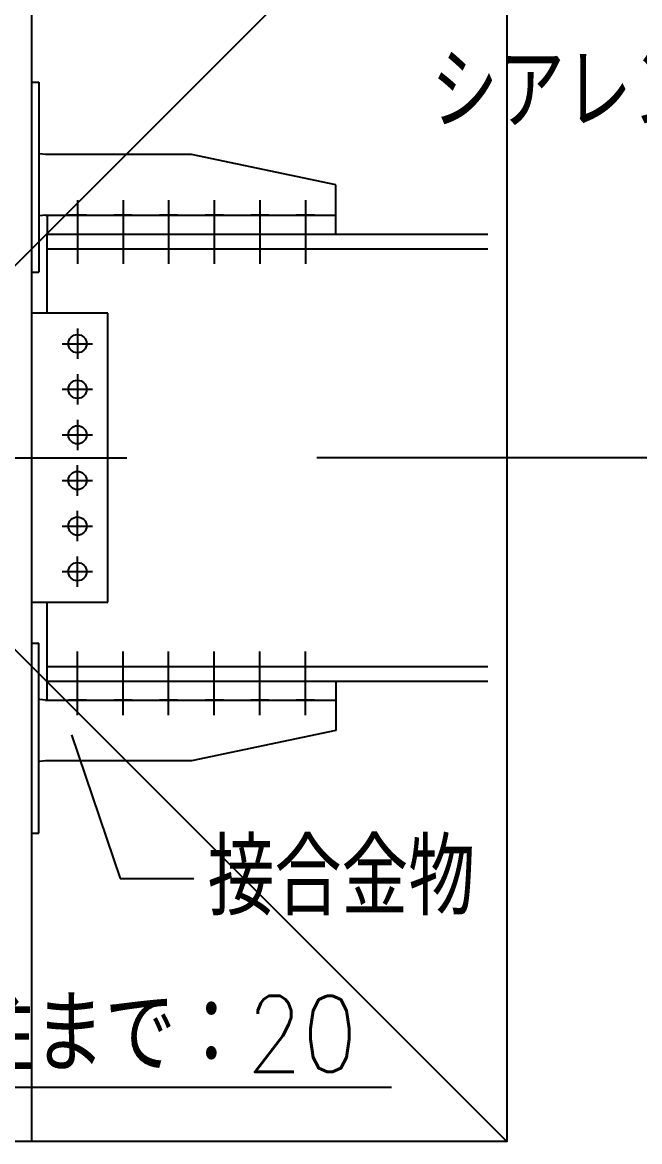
# Model space of a CAD drawing. Extents: x -668440 to 1010955, y -1678500 to 210463.
# Drawn here: x -625384 to -617260, y -741653 to -726925 of the extents above; entities that cross this region are included whole.
import ezdxf
from ezdxf.enums import TextEntityAlignment as Align

# ---------------------------------------------------------------- set-up
doc = ezdxf.new("R2010")
doc.units = 0
doc.header["$MEASUREMENT"] = 0
doc.linetypes.add('CENTER', pattern=[2, 1.25, -0.25, 0.25, -0.25])
doc.layers.get('0').update_dxf_attribs({"color": 3, "linetype": 'CONTINUOUS'})
doc.layers.get('Defpoints').update_dxf_attribs({"color": 251, "linetype": 'CONTINUOUS'})
for name, color, linetype in [('Sプレート', 1, 'CONTINUOUS'), ('Sプレート文字', 1, 'CONTINUOUS'), ('Sボルト', 2, 'CONTINUOUS'), ('S大梁', 4, 'CONTINUOUS'), ('S柱', 4, 'CONTINUOUS'), ('S金物', 6, 'CONTINUOUS'), ('寸法', 3, 'CONTINUOUS'), ('注記', 3, 'CONTINUOUS'), ('通り芯', 3, 'CENTER')]:
    doc.layers.add(name, color=color, linetype=linetype)
doc.styles.add('DRACAD', font='txt', dxfattribs={"width": 0.85, "bigfont": 'extfont2'})
doc.dimstyles.new('MYDIM', dxfattribs={"dimtxt": 120, "dimasz": 20, "dimexe": 1.25, "dimexo": 50, "dimgap": 50, "dimtad": 1, "dimdec": 4, "dimdsep": 46, "dimtxsty": 'DRACAD', "dimblk": 'ORIGIN', "dimcen": 2.5, "dimadec": 0, "dimazin": 0, "dimtfac": 1, "dimtdec": 4, "dimtmove": 0, "dimatfit": 3, "dimfxl": 1, "dimtolj": 1, "dimtzin": 0, "dimarcsym": 0})

# ---------------------------------------------------------------- blocks, each defined once
blk = doc.blocks.new('_ORIGIN')
at = {"color": 0, "linetype": 'ByBlock', "lineweight": -2}
blk.add_line((0, 0), (-1, 0), dxfattribs=at)
blk.add_circle((0, 0), 0.5, dxfattribs=at)
blk = doc.blocks.new('*D10613')
at = {"layer": 'Defpoints', "color": 0}
for p in [(-230165.8, -378209), (-230145.8, -378409), (-230145.8, -378718.3)]:
    blk.add_point(p, dxfattribs=at)
at = {"layer": '寸法', "color": 0, "lineweight": -2}
for p, q in [((-230165.8, -378259), (-230165.8, -378719.6)), ((-230145.8, -378459), (-230145.8, -378719.6)), ((-230185.8, -378718.3), (-230205.8, -378718.3)), ((-230165.8, -378718.3), (-230145.8, -378718.3)), ((-230125.8, -378718.3), (-229122.3, -378718.3))]:
    blk.add_line(p, q, dxfattribs=at)
at = {"layer": '寸法', "color": 0, "linetype": 'ByBlock', "lineweight": -2, "xscale": 20, "yscale": 20, "zscale": 20}
blk.add_blockref('_ORIGIN', (-230165.8, -378718.3), dxfattribs=at)
at = {"layer": '寸法', "color": 0, "linetype": 'ByBlock', "lineweight": -2, "xscale": 20, "yscale": 20, "zscale": 20, "rotation": 180}
blk.add_blockref('_ORIGIN', (-230145.8, -378718.3), dxfattribs=at)
at = {"layer": '寸法', "color": 0, "insert": (-229614, -378648.3), "char_height": 100, "attachment_point": 5, "style": 'DRACAD'}
blk.add_mtext('\\A1;\\A1;梁端から柱まで：20', dxfattribs=at)
blk = doc.blocks.new('剛接合部C1Y')
at = {"layer": 'Defpoints'}
for p, q in [((-230770.77238, -376990), (-228970.77238, -378790)), ((-228970.77238, -376990), (-230770.77238, -378790)), ((-230270.77238, -377890), (-229470.77238, -377890))]:
    blk.add_line(p, q, dxfattribs=at)
blk.add_lwpolyline([(-230770.77238, -378790), (-230770.77238, -376990), (-228970.77238, -376990), (-228970.77238, -378790)], close=True, dxfattribs=at)
at = {"layer": 'Sプレート'}
for p, q in [((-229595.77238, -377396), (-229586.77238, -377396)), ((-229586.77238, -377396), (-229586.77238, -377646)), ((-229585.77238, -377490.137), (-229586.77238, -377489.94432)), ((-229585.77238, -377490.137), (-229586.77238, -377489.94432)), ((-229585.77238, -377571.863), (-229586.77238, -377572.05568)), ((-229585.77238, -377571.863), (-229586.77238, -377572.05568)), ((-229595.77238, -377646), (-229586.77238, -377646)), ((-229495.77238, -377700, -20), (-229595.77238, -377700, -20)), ((-229495.77238, -378080), (-229495.77238, -377700)), ((-229595.77238, -378080), (-229495.77238, -378080)), ((-229595.77238, -378134), (-229586.77238, -378134)), ((-229586.77238, -378384), (-229586.77238, -378134)), ((-229585.77238, -378208.137), (-229586.77238, -378207.94432)), ((-229585.77238, -378289.863), (-229586.77238, -378290.05568)), ((-229595.77238, -378384), (-229586.77238, -378384))]:
    blk.add_line(p, q, dxfattribs=at)
for centre in [(-229535.77238, -377740), (-229535.77238, -377800), (-229535.77238, -377860), (-229535.77238, -377920), (-229535.77238, -377980), (-229535.77238, -378040)]:
    blk.add_circle(centre, 12, dxfattribs=at)
at = {"layer": 'Sプレート文字'}
for p, q in [((-229543.48026, -378254.90878), (-229479.69276, -378443.65764)), ((-229479.69276, -378443.65764), (-229382.39989, -378443.9633))]:
    blk.add_line(p, q, dxfattribs=at)
at = {"layer": 'Sボルト'}
for p, q in [((-229535.77238, -377551), (-229535.77238, -377635)), ((-229475.77238, -377551), (-229475.77238, -377635)), ((-229415.77238, -377551), (-229415.77238, -377635)), ((-229355.77238, -377551), (-229355.77238, -377635)), ((-229295.77238, -377551), (-229295.77238, -377635)), ((-229235.77238, -377551), (-229235.77238, -377635)), ((-229535.77238, -377720, -20), (-229535.77238, -377760, -20)), ((-229555.77238, -377740, -20), (-229515.77238, -377740, -20)), ((-229535.77238, -377740, 20), (-229535.77238, -377740, -60)), ((-229535.77238, -377755, 20), (-229535.77238, -377755, -60)), ((-229535.77238, -377780, -20), (-229535.77238, -377820, -20)), ((-229555.77238, -377800, -20), (-229515.77238, -377800, -20)), ((-229535.77238, -377800, 20), (-229535.77238, -377800, -60)), ((-229535.77238, -377840, -20), (-229535.77238, -377880, -20)), ((-229555.77238, -377860, -20), (-229515.77238, -377860, -20)), ((-229535.77238, -377860, 20), (-229535.77238, -377860, -60)), ((-229535.77238, -377940, -20), (-229535.77238, -377900, -20)), ((-229555.77238, -377920, -20), (-229515.77238, -377920, -20)), ((-229535.77238, -377920, 20), (-229535.77238, -377920, -60)), ((-229535.77238, -377935, 20), (-229535.77238, -377935, -40)), ((-229535.77238, -378000, -20), (-229535.77238, -377960, -20)), ((-229555.77238, -377980, -20), (-229515.77238, -377980, -20)), ((-229535.77238, -377980, 20), (-229535.77238, -377980, -60)), ((-229535.77238, -378060, -20), (-229535.77238, -378020, -20)), ((-229535.77238, -378025, 20), (-229535.77238, -378025, -60)), ((-229555.77238, -378040, -20), (-229515.77238, -378040, -20)), ((-229535.77238, -378040, 20), (-229535.77238, -378040, -60)), ((-229535.77238, -378229), (-229535.77238, -378145)), ((-229475.77238, -378229), (-229475.77238, -378145)), ((-229415.77238, -378229), (-229415.77238, -378145)), ((-229355.77238, -378229), (-229355.77238, -378145)), ((-229295.77238, -378229), (-229295.77238, -378145)), ((-229235.77238, -378229), (-229235.77238, -378145))]:
    blk.add_line(p, q, dxfattribs=at)
at = {"layer": 'S大梁'}
for p, q in [((-229575.77238, -377596), (-228995.77238, -377596)), ((-229575.77238, -377700), (-229575.77238, -377596)), ((-229575.77238, -377615), (-228995.77238, -377615)), ((-229575.77238, -378184), (-229575.77238, -378080)), ((-229575.77238, -378165), (-228995.77238, -378165)), ((-229575.77238, -378184), (-228995.77238, -378184))]:
    blk.add_line(p, q, dxfattribs=at)
at = {"layer": 'S柱'}
blk.add_line((-229595.77238, -378790), (-229595.77238, -376990), dxfattribs=at)
at = {"layer": 'S金物'}
for p, q in [((-229577.77238, -377491), (-229585.77238, -377490.137)), ((-229385.77238, -377491), (-229577.77238, -377491)), ((-229195.77238, -377531), (-229385.77238, -377491)), ((-229195.77238, -377596), (-229195.77238, -377531)), ((-229577.77238, -377571), (-229585.77238, -377571.863)), ((-229577.77238, -377571), (-229195.77238, -377571)), ((-229575.77238, -377571), (-229575.77238, -377596)), ((-229575.77238, -378209), (-229575.77238, -378184)), ((-229195.77238, -378184), (-229195.77238, -378249)), ((-229577.77238, -378209), (-229585.77238, -378208.137)), ((-229577.77238, -378209), (-229195.77238, -378209)), ((-229195.77238, -378249), (-229385.77238, -378289)), ((-229577.77238, -378289), (-229585.77238, -378289.863)), ((-229385.77238, -378289), (-229577.77238, -378289))]:
    blk.add_line(p, q, dxfattribs=at)
at = {"layer": 'S金物', "extrusion": (0, -1, 6.12323e-17)}
for centre in [(-229535.77238, 0, 377571), (-229475.77238, 0, 377571), (-229415.77238, 0, 377571), (-229355.77238, 0, 377571), (-229295.77238, 0, 377571), (-229235.77238, 0, 377571)]:
    blk.add_circle(centre, 12, dxfattribs=at)
at = {"layer": 'S金物', "extrusion": (0, 1, 6.12323e-17)}
for centre in [(229535.77238, 0, -378209), (229475.77238, 0, -378209), (229415.77238, 0, -378209), (229355.77238, 0, -378209), (229295.77238, 0, -378209), (229235.77238, 0, -378209)]:
    blk.add_circle(centre, 12, dxfattribs=at)
at = {"layer": '通り芯', "linetype": 'CENTER', "ltscale": 1800}
blk.add_line((-226970.77238, -377890), (-232770.77238, -377890), dxfattribs=at)
at = {"layer": 'Sプレート文字', "style": 'DRACAD', "width": 0.8}
blk.add_text('接合金物', height=100, dxfattribs=at).set_placement((-229364.34486, -378442.31445), align=Align.MIDDLE_LEFT)
at = {"layer": '注記', "linetype": 'Continuous', "style": 'DRACAD', "width": 0.8}
blk.add_text('シアレンチ用切欠', height=100, dxfattribs=at).set_placement((-229070.28952, -377407.50098), align=Align.MIDDLE_LEFT)
at = {"layer": '寸法'}
dim = blk.add_linear_dim(base=(-230145.77238, -378718.33333), p1=(-230165.77238, -378209), p2=(-230145.77238, -378409), text='\\A1;梁端から柱まで：<>', dimstyle='MYDIM', override={"dimtxt": 100, "dimgap": 20}, dxfattribs=at)
dim.commit()
dim.dimension.update_dxf_attribs({"geometry": '*D10613', "text_midpoint": (-229614.02238, -378718.33333), "dimtype": 160})

msp = doc.modelspace()

# ---------------------------------------------------------------- block references
at = {"xscale": 10, "yscale": 10, "zscale": 10}
msp.add_blockref('剛接合部C1Y', (1670698.6842, 3046247.35843, 5600), dxfattribs=at)

doc.saveas('drawing.dxf')
